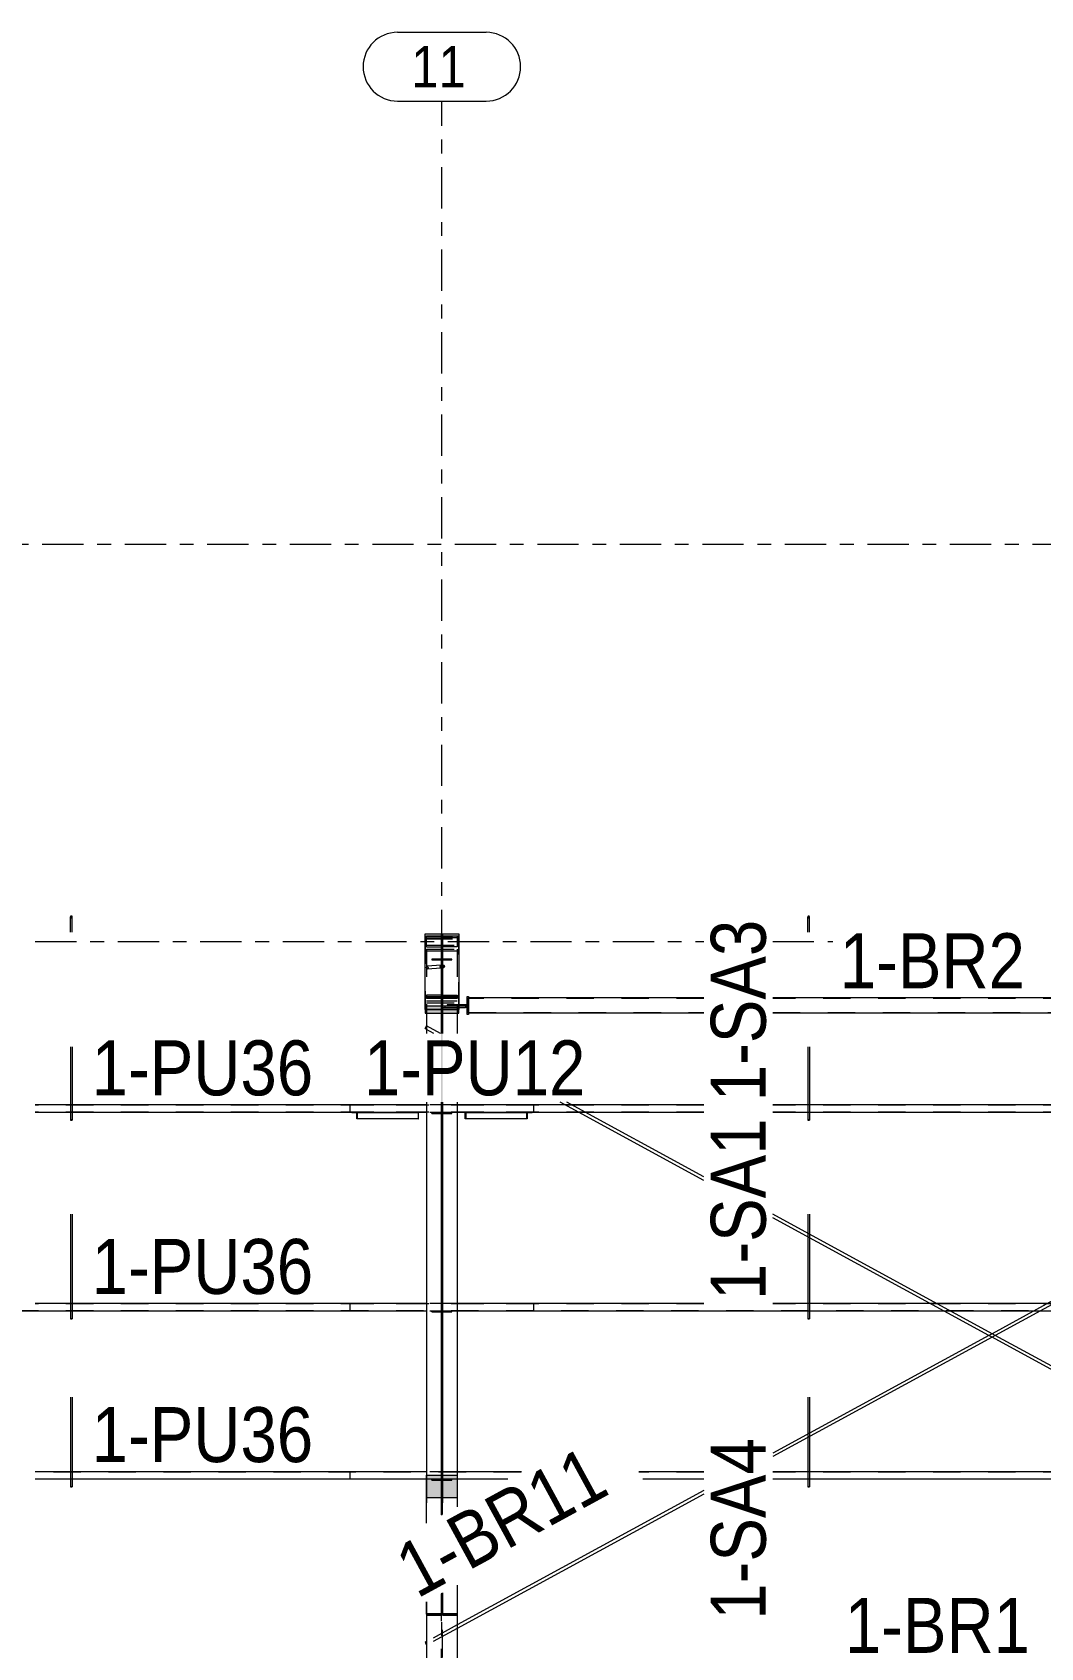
# Model space of a CAD drawing. Header units: millimetres. Extents: x -49 to 1122, y -181 to 639.
# Drawn here: x 73.3 to 146.6, y 71.1 to 188.6 of the extents above; entities that cross this region are included whole.
import ezdxf

# ---------------------------------------------------------------- set-up
doc = ezdxf.new("R2010")
doc.units = ezdxf.units.MM
for name, pattern in [('XKITLINE00', [0]), ('XKITLINE02', [4, 2, -2]), ('XKITLINE03', [6, 3, -1, 1, -1])]:
    doc.linetypes.add(name, pattern=pattern)
for name, color, linetype, lineweight in [('Part', 2, 'Continuous', 0), ('PartMark', 7, 'Continuous', 0), ('S-grid', 1, 'Continuous', 0)]:
    doc.layers.add(name, color=color, linetype=linetype, lineweight=lineweight)
doc.styles.add('ARIAL', font='ARIAL.TTF')

# ---------------------------------------------------------------- blocks, each defined once
blk = doc.blocks.new('*A27')
at = {"layer": 'Part'}
blk.add_hatch(color=3, dxfattribs=at).paths.add_polyline_path([(104.76, 109.61), (104.76, 110.06), (105.28, 110.06), (105.28, 110.03), (104.79, 110.03), (104.79, 109.61)], flags=17)
blk = doc.blocks.new('*A28')
at = {"layer": 'Part'}
blk.add_hatch(color=3, dxfattribs=at).paths.add_polyline_path([(101.83, 117.28), (101.83, 117.55), (104.28, 117.55), (104.28, 117.28)], flags=17)
blk = doc.blocks.new('*A29')
at = {"layer": 'Part'}
blk.add_hatch(color=3, dxfattribs=at).paths.add_polyline_path([(103.01, 117.82), (103.01, 118.44), (103.1, 118.44), (103.1, 117.82)], flags=17)
blk = doc.blocks.new('*A30')
at = {"layer": 'Part'}
blk.add_hatch(color=3, dxfattribs=at).paths.add_polyline_path([(129.72, 124.35), (129.77, 124.33), (129.79, 124.29), (129.77, 124.24), (129.72, 124.22), (129.68, 124.24), (129.66, 124.29), (129.68, 124.33)], flags=17)
blk = doc.blocks.new('*A39')
at = {"layer": 'Part'}
blk.add_hatch(color=3, dxfattribs=at).paths.add_polyline_path([(101.94, 122.76), (101.94, 122.91), (104.17, 122.91), (104.17, 122.76), (103.1, 122.76), (103.1, 118.59), (104.17, 118.59), (104.17, 118.44), (101.94, 118.44), (101.94, 118.59), (103.01, 118.59), (103.01, 122.76)], flags=17)
blk = doc.blocks.new('*A43')
at = {"layer": 'Part'}
blk.add_hatch(color=3, dxfattribs=at).paths.add_polyline_path([(103.11, 117.28), (103.11, 83.68), (104.17, 83.68), (104.17, 82.06), (101.94, 82.06), (101.94, 83.68), (103, 83.68), (103, 117.28)], flags=17)
blk = doc.blocks.new('*A44')
at = {"layer": 'Part'}
blk.add_hatch(color=3, dxfattribs=at).paths.add_polyline_path([(100.83, 110.03), (100.83, 110.06), (101.35, 110.06), (101.35, 109.61), (101.32, 109.61), (101.32, 110.03)], flags=17)
blk = doc.blocks.new('*A45')
at = {"layer": 'Part'}
blk.add_hatch(color=3, dxfattribs=at).paths.add_polyline_path([(101.83, 117.55), (101.83, 117.82), (104.28, 117.82), (104.28, 117.55)], flags=17)
blk = doc.blocks.new('*A49')
at = {"layer": 'Part'}
blk.add_hatch(color=3, dxfattribs=at).paths.add_polyline_path([(103.1, 120.79), (103.23, 120.75), (103.27, 120.68), (103.2, 120.6), (103.07, 120.56), (102.94, 120.6), (102.9, 120.68), (102.96, 120.75)], flags=17)
blk = doc.blocks.new('*A51')
at = {"layer": 'Part'}
blk.add_hatch(color=3, dxfattribs=at).paths.add_polyline_path([(76.11, 124.35), (76.16, 124.33), (76.18, 124.29), (76.16, 124.24), (76.11, 124.22), (76.06, 124.24), (76.04, 124.29), (76.06, 124.33)], flags=17)
blk = doc.blocks.new('*A433')
at = {"layer": 'S-grid', "color": 1, "linetype": 'XKITLINE03', "lineweight": 0}
blk.add_line((-10, 151.39), (1096.06, 151.39), dxfattribs=at)
blk = doc.blocks.new('*A434')
at = {"layer": 'S-grid', "color": 1, "linetype": 'XKITLINE03', "lineweight": 0}
for p, q in [((73.49, 122.5), (122.11, 122.5)), ((127.11, 122.5), (131.49, 122.5))]:
    blk.add_line(p, q, dxfattribs=at)
blk = doc.blocks.new('*A520')
at = {"layer": 'S-grid', "color": 1, "linetype": 'XKITLINE03', "lineweight": 0}
for p, q in [((103.06, 115.81), (103.06, 183.61)), ((103.06, 80.79), (103.06, 110.81)), ((103.06, -10), (103.06, 75.1))]:
    blk.add_line(p, q, dxfattribs=at)
at = {"layer": 'S-grid', "color": 3, "style": 'ARIAL', "width": 0.85}
blk.add_text('11', height=3, dxfattribs=at).set_placement((100.83, 184.61))
blk = doc.blocks.new('*A521')
at = {"layer": 'S-grid', "color": 1, "linetype": 'XKITLINE00', "lineweight": 0}
for p, q in [((99.83, 188.61), (106.28, 188.61)), ((99.83, 183.61), (106.28, 183.61))]:
    blk.add_line(p, q, dxfattribs=at)
for centre, start, end in [((99.83, 186.11), 90, 270), ((106.28, 186.11), 270, 90)]:
    blk.add_arc(centre, 2.5, start, end, dxfattribs=at)
blk = doc.blocks.new('*A523')
at = {"layer": 'Part', "color": 7, "linetype": 'XKITLINE02', "lineweight": 0}
for p, q in [((184.17, 116.36), (181.94, 115.15)), ((184.17, 116.1), (181.94, 114.89)), ((143.06, 93.97), (142.82, 93.85)), ((143.29, 93.85), (143.06, 93.72)), ((104.17, 72.8), (101.94, 71.59)), ((104.17, 72.55), (101.94, 71.34))]:
    blk.add_line(p, q, dxfattribs=at)
at = {"layer": 'Part', "color": 2, "linetype": 'XKITLINE00', "lineweight": 0}
for p, q in [((184.17, 116.36), (184.17, 116.36)), ((184.28, 116.16), (184.17, 116.36)), ((181.94, 115.15), (153.77, 99.81)), ((184.28, 116.16), (184.17, 116.1)), ((181.94, 114.89), (153.77, 99.56)), ((148.77, 97.09), (143.06, 93.97)), ((148.77, 96.83), (143.29, 93.85)), ((142.82, 93.85), (127.11, 85.29)), ((143.06, 93.72), (127.11, 85.04)), ((122.11, 82.57), (104.17, 72.8)), ((122.11, 82.31), (104.17, 72.55)), ((101.94, 71.59), (101.83, 71.53)), ((101.83, 71.53), (101.94, 71.33)), ((101.94, 71.33), (101.94, 71.34))]:
    blk.add_line(p, q, dxfattribs=at)
blk = doc.blocks.new('*A524')
at = {"layer": 'Part', "color": 2, "linetype": 'XKITLINE00', "lineweight": 0}
for p, q in [((101.83, 116.16), (101.94, 116.36)), ((101.94, 116.36), (101.94, 116.36)), ((101.94, 116.1), (101.83, 116.16)), ((122.11, 105.13), (111.66, 110.81)), ((122.11, 105.38), (112.13, 110.81)), ((143.06, 93.97), (127.11, 102.66)), ((142.82, 93.85), (127.11, 102.4)), ((152.63, 88.51), (143.06, 93.72)), ((153.1, 88.51), (143.29, 93.85)), ((181.94, 72.8), (153.77, 88.14)), ((181.94, 72.55), (153.77, 87.89)), ((184.28, 71.53), (184.17, 71.59)), ((184.28, 71.53), (184.17, 71.33)), ((184.17, 71.33), (184.17, 71.34))]:
    blk.add_line(p, q, dxfattribs=at)
at = {"layer": 'Part', "color": 7, "linetype": 'XKITLINE02', "lineweight": 0}
for p, q in [((102.95, 115.81), (101.94, 116.36)), ((102.48, 115.81), (101.94, 116.1)), ((143.29, 93.85), (143.06, 93.97)), ((143.06, 93.72), (142.82, 93.85)), ((184.17, 71.59), (181.94, 72.8)), ((184.17, 71.34), (181.94, 72.55))]:
    blk.add_line(p, q, dxfattribs=at)
blk = doc.blocks.new('*A525')
at = {"layer": 'Part', "color": 2, "linetype": 'XKITLINE00', "lineweight": 0}
for p, q in [((17.59, 83.39), (17.59, 83.94)), ((21.25, 83.94), (17.59, 83.94)), ((41.55, 83.94), (23.19, 83.94)), ((68.49, 83.94), (46.55, 83.94)), ((101.94, 83.94), (73.49, 83.94)), ((108.85, 83.94), (104.17, 83.94)), ((17.59, 83.39), (17.59, 83.39)), ((21.25, 83.39), (17.59, 83.39)), ((68.49, 83.39), (23.19, 83.39)), ((101.94, 83.39), (73.49, 83.39)), ((107.82, 83.39), (104.17, 83.39))]:
    blk.add_line(p, q, dxfattribs=at)
at = {"layer": 'Part', "color": 7, "linetype": 'XKITLINE02', "lineweight": 0}
for p, q in [((41.55, 83.92), (17.59, 83.92)), ((68.49, 83.41), (17.59, 83.41)), ((23.19, 83.94), (21.25, 83.94)), ((68.49, 83.92), (46.55, 83.92)), ((108.81, 83.92), (73.49, 83.92)), ((107.86, 83.41), (73.49, 83.41)), ((104.17, 83.94), (101.94, 83.94)), ((23.19, 83.39), (21.25, 83.39)), ((104.17, 83.39), (101.94, 83.39))]:
    blk.add_line(p, q, dxfattribs=at)
blk = doc.blocks.new('*A526')
at = {"layer": 'Part', "color": 2, "linetype": 'XKITLINE00', "lineweight": 0}
for p, q in [((96.39, 83.39), (96.39, 83.94)), ((101.94, 83.94), (96.39, 83.94)), ((108.85, 83.94), (104.17, 83.94)), ((122.11, 83.94), (117.37, 83.94)), ((148.77, 83.94), (127.11, 83.94)), ((161.01, 83.94), (153.77, 83.94)), ((168.74, 83.94), (161.48, 83.94)), ((181.94, 83.94), (177.27, 83.94)), ((189.72, 83.94), (184.17, 83.94)), ((189.72, 83.94), (189.72, 83.39)), ((96.39, 83.39), (96.39, 83.39)), ((101.94, 83.39), (96.39, 83.39)), ((107.82, 83.39), (104.17, 83.39)), ((122.11, 83.39), (117.68, 83.39)), ((148.77, 83.39), (127.11, 83.39)), ((162.03, 83.39), (153.77, 83.39)), ((168.44, 83.39), (162.5, 83.39)), ((181.94, 83.39), (178.29, 83.39)), ((189.72, 83.39), (184.17, 83.39))]:
    blk.add_line(p, q, dxfattribs=at)
at = {"layer": 'Part', "color": 7, "linetype": 'XKITLINE02', "lineweight": 0}
for p, q in [((108.81, 83.92), (96.39, 83.92)), ((107.86, 83.41), (96.39, 83.41)), ((104.17, 83.94), (101.94, 83.94)), ((122.11, 83.92), (117.38, 83.92)), ((122.11, 83.41), (117.66, 83.41)), ((148.77, 83.92), (127.11, 83.92)), ((148.77, 83.41), (127.11, 83.41)), ((168.73, 83.92), (153.77, 83.92)), ((168.45, 83.41), (153.77, 83.41)), ((161.48, 83.94), (161.01, 83.94)), ((189.72, 83.92), (177.3, 83.92)), ((189.72, 83.41), (178.25, 83.41)), ((184.17, 83.94), (181.94, 83.94)), ((104.17, 83.39), (101.94, 83.39)), ((162.5, 83.39), (162.03, 83.39)), ((184.17, 83.39), (181.94, 83.39))]:
    blk.add_line(p, q, dxfattribs=at)
blk = doc.blocks.new('*A527')
at = {"layer": 'Part', "color": 2, "linetype": 'XKITLINE00', "lineweight": 0}
for p, q in [((17.59, 96.17), (17.59, 95.63)), ((19.44, 96.17), (17.59, 96.17)), ((21.25, 96.17), (19.61, 96.17)), ((41.55, 96.17), (23.19, 96.17)), ((41.55, 95.61), (23.19, 95.61)), ((68.49, 96.17), (46.55, 96.17)), ((101.94, 95.61), (46.55, 95.61)), ((101.94, 96.17), (73.49, 96.17)), ((109.72, 96.17), (104.17, 96.17)), ((109.72, 95.61), (104.17, 95.61)), ((109.72, 96.17), (109.72, 95.61))]:
    blk.add_line(p, q, dxfattribs=at)
at = {"layer": 'Part', "color": 7, "linetype": 'XKITLINE02', "lineweight": 0}
for p, q in [((41.55, 96.15), (17.59, 96.15)), ((17.59, 95.63), (17.59, 95.61)), ((41.55, 95.63), (17.59, 95.63)), ((17.59, 95.61), (17.59, 95.61)), ((23.19, 95.61), (17.59, 95.61)), ((19.61, 96.17), (19.44, 96.17)), ((23.19, 96.17), (21.25, 96.17)), ((68.49, 96.15), (46.55, 96.15)), ((109.72, 95.63), (46.55, 95.63)), ((109.72, 96.15), (73.49, 96.15)), ((104.17, 96.17), (101.94, 96.17)), ((104.17, 95.61), (101.94, 95.61))]:
    blk.add_line(p, q, dxfattribs=at)
blk = doc.blocks.new('*A528')
at = {"layer": 'Part', "color": 2, "linetype": 'XKITLINE00', "lineweight": 0}
for p, q in [((96.39, 95.61), (96.39, 96.17)), ((101.94, 96.17), (96.39, 96.17)), ((96.39, 95.61), (96.39, 95.61)), ((101.94, 95.61), (96.39, 95.61)), ((122.11, 96.17), (104.17, 96.17)), ((139.58, 95.61), (104.17, 95.61)), ((138.56, 96.17), (127.11, 96.17)), ((147.08, 96.17), (139.03, 96.17)), ((146.06, 95.61), (140.05, 95.61)), ((181.94, 95.61), (146.53, 95.61)), ((148.77, 96.17), (147.55, 96.17)), ((181.94, 96.17), (153.77, 96.17)), ((189.72, 96.17), (184.17, 96.17)), ((189.72, 95.61), (184.17, 95.61)), ((189.72, 96.17), (189.72, 95.61))]:
    blk.add_line(p, q, dxfattribs=at)
at = {"layer": 'Part', "color": 7, "linetype": 'XKITLINE02', "lineweight": 0}
for p, q in [((122.11, 96.15), (96.39, 96.15)), ((189.72, 95.63), (96.39, 95.63)), ((104.17, 96.17), (101.94, 96.17)), ((104.17, 95.61), (101.94, 95.61)), ((148.77, 96.15), (127.11, 96.15)), ((139.03, 96.17), (138.56, 96.17)), ((140.05, 95.61), (139.58, 95.61)), ((146.53, 95.61), (146.06, 95.61)), ((147.55, 96.17), (147.08, 96.17)), ((189.72, 96.15), (153.77, 96.15)), ((184.17, 96.17), (181.94, 96.17)), ((184.17, 95.61), (181.94, 95.61))]:
    blk.add_line(p, q, dxfattribs=at)
blk = doc.blocks.new('*A529')
at = {"layer": 'Part', "color": 2, "linetype": 'XKITLINE00', "lineweight": 0}
for p, q in [((17.59, 110.61), (17.59, 110.08)), ((19.44, 110.61), (17.59, 110.61)), ((21.25, 110.61), (19.61, 110.61)), ((41.55, 110.61), (23.19, 110.61)), ((68.49, 110.61), (46.55, 110.61)), ((101.94, 110.61), (73.49, 110.61)), ((109.72, 110.61), (104.17, 110.61)), ((109.72, 110.61), (109.72, 110.06)), ((41.55, 110.06), (28.18, 110.06)), ((68.49, 110.06), (46.55, 110.06)), ((96.87, 110.06), (73.49, 110.06)), ((101.94, 110.06), (101.35, 110.06)), ((104.76, 110.06), (104.17, 110.06)), ((109.72, 110.06), (109.24, 110.06))]:
    blk.add_line(p, q, dxfattribs=at)
at = {"layer": 'Part', "color": 7, "linetype": 'XKITLINE02', "lineweight": 0}
for p, q in [((41.55, 110.59), (17.59, 110.59)), ((19.61, 110.61), (19.44, 110.61)), ((23.19, 110.61), (21.25, 110.61)), ((68.49, 110.59), (46.55, 110.59)), ((109.72, 110.59), (73.49, 110.59)), ((104.17, 110.61), (101.94, 110.61)), ((17.59, 110.08), (17.59, 110.06)), ((41.55, 110.08), (17.59, 110.08)), ((17.59, 110.06), (17.59, 110.06)), ((28.18, 110.06), (17.59, 110.06)), ((68.49, 110.08), (46.55, 110.08)), ((109.72, 110.08), (73.49, 110.08)), ((101.35, 110.06), (96.87, 110.06)), ((104.17, 110.06), (101.94, 110.06)), ((109.24, 110.06), (104.76, 110.06))]:
    blk.add_line(p, q, dxfattribs=at)
blk = doc.blocks.new('*A530')
at = {"layer": 'Part', "color": 2, "linetype": 'XKITLINE00', "lineweight": 0}
for p, q in [((96.39, 110.06), (96.39, 110.61)), ((101.94, 110.61), (96.39, 110.61)), ((112.03, 110.61), (104.17, 110.61)), ((122.11, 110.61), (112.5, 110.61)), ((148.77, 110.61), (127.11, 110.61)), ((173.61, 110.61), (153.77, 110.61)), ((181.94, 110.61), (174.08, 110.61)), ((189.72, 110.61), (184.17, 110.61)), ((189.72, 110.61), (189.72, 110.06)), ((96.39, 110.06), (96.39, 110.06)), ((96.87, 110.06), (96.39, 110.06)), ((101.94, 110.06), (101.35, 110.06)), ((104.76, 110.06), (104.17, 110.06)), ((113.05, 110.06), (109.24, 110.06)), ((122.11, 110.06), (113.52, 110.06)), ((148.77, 110.06), (127.11, 110.06)), ((172.59, 110.06), (153.77, 110.06)), ((176.87, 110.06), (173.06, 110.06)), ((181.94, 110.06), (181.35, 110.06)), ((184.76, 110.06), (184.17, 110.06)), ((189.72, 110.06), (189.24, 110.06))]:
    blk.add_line(p, q, dxfattribs=at)
at = {"layer": 'Part', "color": 7, "linetype": 'XKITLINE02', "lineweight": 0}
for p, q in [((122.11, 110.59), (96.39, 110.59)), ((104.17, 110.61), (101.94, 110.61)), ((112.5, 110.61), (112.03, 110.61)), ((148.77, 110.59), (127.11, 110.59)), ((189.72, 110.59), (153.77, 110.59)), ((174.08, 110.61), (173.61, 110.61)), ((184.17, 110.61), (181.94, 110.61)), ((122.11, 110.08), (96.39, 110.08)), ((101.35, 110.06), (96.87, 110.06)), ((104.17, 110.06), (101.94, 110.06)), ((109.24, 110.06), (104.76, 110.06)), ((113.52, 110.06), (113.05, 110.06)), ((148.77, 110.08), (127.11, 110.08)), ((189.72, 110.08), (153.77, 110.08)), ((173.06, 110.06), (172.59, 110.06)), ((181.35, 110.06), (176.87, 110.06)), ((184.17, 110.06), (181.94, 110.06)), ((189.24, 110.06), (184.76, 110.06))]:
    blk.add_line(p, q, dxfattribs=at)
blk = doc.blocks.new('*A533')
at = {"layer": 'Part', "color": 7, "linetype": 'XKITLINE02', "lineweight": 0}
for p, q in [((101.94, 121.94), (101.94, 117.28)), ((101.94, 121.94), (104.17, 121.94)), ((101.94, 121.81), (103, 121.81)), ((103, 121.81), (103, 115.81)), ((103.11, 115.81), (103.11, 121.81)), ((103.11, 121.81), (104.17, 121.81)), ((104.17, 121.94), (104.17, 117.28)), ((101.94, 118.18), (103, 118.18)), ((101.94, 118.05), (104.17, 118.05)), ((103.11, 118.18), (104.17, 118.18)), ((103, 110.81), (103, 80.76)), ((103.11, 80.82), (103.11, 110.81)), ((101.94, 83.68), (101.94, 80.19)), ((104.17, 83.68), (104.17, 81.4)), ((104.17, 75.7), (104.17, 73.59)), ((101.94, 74.49), (101.94, 73.59)), ((103, 75.07), (103, 22.44)), ((103.11, 22.44), (103.11, 75.13)), ((104.17, 22.44), (101.94, 22.44))]:
    blk.add_line(p, q, dxfattribs=at)
at = {"layer": 'Part', "color": 2, "linetype": 'XKITLINE00', "lineweight": 0}
for p, q in [((101.94, 117.28), (101.94, 115.81)), ((104.17, 117.28), (104.17, 115.81)), ((101.94, 110.81), (101.94, 83.68)), ((104.17, 110.81), (104.17, 83.68)), ((101.94, 73.59), (101.94, 22.44)), ((104.17, 73.59), (104.17, 22.44))]:
    blk.add_line(p, q, dxfattribs=at)
blk = doc.blocks.new('*A539')
at = {"layer": 'Part', "color": 2, "linetype": 'XKITLINE00', "lineweight": 0}
for p, q in [((104.76, 109.61), (104.76, 110.06)), ((104.76, 110.06), (105.28, 110.06)), ((109.25, 109.61), (104.76, 109.61)), ((109.61, 110.03), (104.79, 110.03)), ((104.79, 110.03), (104.79, 109.61)), ((109.24, 110.06), (105.28, 110.06)), ((105.28, 110.06), (105.28, 110.03)), ((109.25, 110.03), (109.25, 109.61)), ((109.61, 110.06), (109.61, 110.03))]:
    blk.add_line(p, q, dxfattribs=at)
at = {"layer": 'Part', "color": 7, "linetype": 'XKITLINE02', "lineweight": 0}
for p, q in [((109.23, 109.61), (109.23, 110.06)), ((109.23, 110.06), (109.61, 110.06)), ((109.61, 110.03), (109.25, 110.03))]:
    blk.add_line(p, q, dxfattribs=at)
blk = doc.blocks.new('*A540')
at = {"layer": 'Part', "color": 2, "linetype": 'XKITLINE00', "lineweight": 0}
for p, q in [((101.83, 117.55), (101.83, 123.06)), ((101.83, 123.06), (104.28, 123.06)), ((104.28, 123.06), (104.28, 117.55)), ((101.83, 117.82), (104.28, 117.82)), ((104.28, 117.55), (101.83, 117.55))]:
    blk.add_line(p, q, dxfattribs=at)
at = {"layer": 'Part', "color": 7, "linetype": 'XKITLINE02', "lineweight": 0}
blk.add_line((101.83, 122.88), (104.28, 122.88), dxfattribs=at)
blk = doc.blocks.new('*A541')
at = {"layer": 'Part', "color": 7, "linetype": 'XKITLINE02', "lineweight": 0}
for p, q in [((101.83, 122.88), (101.83, 117.55)), ((104.28, 122.88), (101.83, 122.88)), ((101.83, 122.7), (104.28, 122.7)), ((104.28, 117.55), (104.28, 122.88))]:
    blk.add_line(p, q, dxfattribs=at)
at = {"layer": 'Part', "color": 2, "linetype": 'XKITLINE00', "lineweight": 0}
for p, q in [((101.83, 117.55), (101.83, 117.28)), ((101.83, 117.55), (104.28, 117.55)), ((104.28, 117.28), (104.28, 117.55)), ((101.83, 117.28), (104.28, 117.28))]:
    blk.add_line(p, q, dxfattribs=at)
blk = doc.blocks.new('*A542')
at = {"layer": 'Part', "color": 7, "linetype": 'XKITLINE02', "lineweight": 0}
for p, q in [((103.11, 117.79), (103.11, 117.68)), ((104.28, 117.79), (103.11, 117.79)), ((104.28, 117.68), (103.11, 117.68)), ((103.28, 117.79), (103.28, 117.68))]:
    blk.add_line(p, q, dxfattribs=at)
at = {"layer": 'Part', "color": 2, "linetype": 'XKITLINE00', "lineweight": 0}
for p, q in [((104.78, 117.79), (104.28, 117.79)), ((104.78, 117.68), (104.28, 117.68)), ((104.78, 117.79), (104.78, 117.68))]:
    blk.add_line(p, q, dxfattribs=at)
blk = doc.blocks.new('*A543')
at = {"layer": 'Part', "color": 2, "linetype": 'XKITLINE00', "lineweight": 0}
for p, q in [((104.89, 117.18), (104.89, 118.51)), ((104.89, 118.51), (105, 118.51)), ((105, 118.51), (105, 117.18)), ((105, 117.18), (104.89, 117.18))]:
    blk.add_line(p, q, dxfattribs=at)
blk = doc.blocks.new('*A544')
at = {"layer": 'Part', "color": 7, "linetype": 'XKITLINE02', "lineweight": 0}
for p, q in [((103.44, 117.9), (103.44, 117.79)), ((104.28, 117.9), (103.44, 117.9)), ((104.78, 117.79), (103.44, 117.79))]:
    blk.add_line(p, q, dxfattribs=at)
at = {"layer": 'Part', "color": 2, "linetype": 'XKITLINE00', "lineweight": 0}
for p, q in [((104.89, 117.9), (104.28, 117.9)), ((104.89, 117.79), (104.78, 117.79)), ((104.89, 117.9), (104.89, 117.79))]:
    blk.add_line(p, q, dxfattribs=at)
blk = doc.blocks.new('*A545')
at = {"layer": 'Part', "color": 2, "linetype": 'XKITLINE00', "lineweight": 0}
for p, q in [((103, 123.06), (103, 122.91)), ((103, 123.06), (103.11, 123.06)), ((103.11, 123.06), (103.11, 122.91))]:
    blk.add_line(p, q, dxfattribs=at)
at = {"layer": 'Part', "color": 7, "linetype": 'XKITLINE02', "lineweight": 0}
for p, q in [((103, 122.91), (103, 122.26)), ((103.11, 122.42), (103, 122.42)), ((103, 122.34), (103.11, 122.34)), ((103.11, 122.26), (103, 122.26)), ((103.11, 122.91), (103.11, 122.26))]:
    blk.add_line(p, q, dxfattribs=at)
blk = doc.blocks.new('*A546')
at = {"layer": 'Part', "color": 2, "linetype": 'XKITLINE00', "lineweight": 0}
for p, q in [((103.01, 118.44), (103.01, 117.82)), ((103.01, 118.44), (103.1, 118.44)), ((103.1, 117.82), (103.01, 117.82)), ((103.1, 118.44), (103.1, 117.82))]:
    blk.add_line(p, q, dxfattribs=at)
at = {"layer": 'Part', "color": 7, "linetype": 'XKITLINE02', "lineweight": 0}
for p, q in [((103.01, 118.38), (103.1, 118.38)), ((103.01, 118.27), (103.1, 118.27))]:
    blk.add_line(p, q, dxfattribs=at)
blk = doc.blocks.new('*A547')
at = {"layer": 'Part', "color": 2, "linetype": 'XKITLINE00', "lineweight": 0}
for p, q in [((122.11, 118.4), (105, 118.4)), ((148.77, 118.4), (127.11, 118.4)), ((181.11, 118.4), (153.77, 118.4)), ((122.11, 117.29), (105, 117.29)), ((148.77, 117.29), (127.11, 117.29)), ((181.11, 117.29), (153.77, 117.29))]:
    blk.add_line(p, q, dxfattribs=at)
at = {"layer": 'Part', "color": 7, "linetype": 'XKITLINE02', "lineweight": 0}
for p, q in [((105, 117.29), (105, 118.4)), ((122.11, 118.36), (105, 118.36)), ((148.77, 118.36), (127.11, 118.36)), ((181.11, 118.36), (153.77, 118.36)), ((181.11, 117.29), (181.11, 118.4)), ((105, 117.34), (122.11, 117.34)), ((127.11, 117.34), (148.77, 117.34)), ((153.77, 117.34), (181.11, 117.34))]:
    blk.add_line(p, q, dxfattribs=at)
blk = doc.blocks.new('*A548')
at = {"layer": 'Part', "color": 2, "linetype": 'XKITLINE00', "lineweight": 0}
for p, q in [((129.68, 124.33), (129.66, 124.29)), ((129.66, 123.18), (129.66, 124.29)), ((129.66, 124.29), (129.68, 124.24)), ((129.72, 124.35), (129.68, 124.33)), ((129.68, 124.24), (129.72, 124.22)), ((129.77, 124.33), (129.72, 124.35)), ((129.72, 124.22), (129.77, 124.24)), ((129.79, 124.29), (129.77, 124.33)), ((129.77, 124.24), (129.79, 124.29)), ((129.79, 123.18), (129.79, 124.29))]:
    blk.add_line(p, q, dxfattribs=at)
blk = doc.blocks.new('*A549')
at = {"layer": 'Part', "color": 2, "linetype": 'XKITLINE00', "lineweight": 0}
for p, q in [((129.66, 114.84), (129.66, 110.61)), ((129.79, 114.84), (129.79, 110.61)), ((129.66, 110.06), (129.66, 109.51)), ((129.68, 109.52), (129.66, 109.51)), ((129.66, 109.51), (129.68, 109.51)), ((129.72, 109.52), (129.68, 109.52)), ((129.68, 109.51), (129.72, 109.51)), ((129.77, 109.52), (129.72, 109.52)), ((129.72, 109.51), (129.77, 109.51)), ((129.79, 109.51), (129.77, 109.52)), ((129.77, 109.51), (129.79, 109.51)), ((129.79, 110.06), (129.79, 109.51))]:
    blk.add_line(p, q, dxfattribs=at)
at = {"layer": 'Part', "color": 7, "linetype": 'XKITLINE02', "lineweight": 0}
for p, q in [((129.66, 110.61), (129.66, 110.06)), ((129.79, 110.61), (129.79, 110.06))]:
    blk.add_line(p, q, dxfattribs=at)
blk = doc.blocks.new('*A567')
at = {"layer": 'Part', "color": 2, "linetype": 'XKITLINE00', "lineweight": 0}
for p, q in [((101.94, 122.76), (101.94, 122.91)), ((101.94, 122.91), (104.17, 122.91)), ((101.94, 122.12), (101.94, 122.76)), ((101.94, 122.76), (103.01, 122.76)), ((103.01, 122.76), (103.01, 118.59)), ((103.1, 122.76), (103.1, 118.59)), ((104.17, 122.76), (103.1, 122.76)), ((104.17, 122.91), (104.17, 122.12)), ((101.94, 122.12), (103.01, 122.12)), ((104.17, 122.12), (103.1, 122.12)), ((103.01, 118.59), (101.94, 118.59)), ((101.94, 118.59), (101.94, 118.36)), ((101.94, 118.44), (104.17, 118.44)), ((103.01, 118.36), (101.94, 118.36)), ((103.1, 118.59), (104.17, 118.59)), ((104.17, 118.36), (103.1, 118.36)), ((104.17, 118.59), (104.17, 118.36))]:
    blk.add_line(p, q, dxfattribs=at)
at = {"layer": 'Part', "color": 7, "linetype": 'XKITLINE02', "lineweight": 0}
for p, q in [((101.94, 122.24), (104.17, 122.24)), ((101.94, 118.49), (103.01, 118.49)), ((103.01, 118.59), (103.01, 118.49)), ((103.1, 118.36), (103.01, 118.36)), ((103.1, 118.49), (103.1, 118.59)), ((104.17, 118.49), (103.1, 118.49))]:
    blk.add_line(p, q, dxfattribs=at)
blk = doc.blocks.new('*A589')
at = {"layer": 'Part', "color": 7, "linetype": 'XKITLINE02', "lineweight": 0}
for p, q in [((103, 117.96), (103, 117.28)), ((103, 117.96), (103.11, 117.96)), ((103, 117.89), (103.11, 117.89)), ((103.11, 117.96), (103.11, 117.28)), ((103, 83.68), (103, 80.76)), ((103.11, 83.68), (103.11, 80.82)), ((103, 75.07), (103, 73.61)), ((103.11, 75.13), (103.11, 73.61)), ((104.17, 73.61), (101.94, 73.61))]:
    blk.add_line(p, q, dxfattribs=at)
at = {"layer": 'Part', "color": 2, "linetype": 'XKITLINE00', "lineweight": 0}
for p, q in [((103, 117.28), (103, 115.81)), ((103, 117.28), (103.11, 117.28)), ((103.11, 117.28), (103.11, 115.81)), ((103, 110.81), (103, 83.68)), ((103.11, 110.81), (103.11, 83.68)), ((101.94, 80.19), (101.94, 83.68)), ((101.94, 83.68), (103, 83.68)), ((103.11, 83.68), (104.17, 83.68)), ((104.17, 83.68), (104.17, 81.4)), ((101.94, 82.06), (104.17, 82.06)), ((104.17, 75.7), (104.17, 73.59)), ((101.94, 73.59), (101.94, 74.49)), ((104.17, 73.59), (101.94, 73.59))]:
    blk.add_line(p, q, dxfattribs=at)
blk = doc.blocks.new('*A603')
at = {"layer": 'Part', "color": 7, "linetype": 'XKITLINE02', "lineweight": 0}
for p, q in [((103.78, 83.39), (102.33, 83.39)), ((102.33, 83.33), (102.33, 83.39)), ((102.33, 83.33), (103.78, 83.33)), ((103.78, 83.33), (103.78, 83.39))]:
    blk.add_line(p, q, dxfattribs=at)
blk = doc.blocks.new('*A604')
at = {"layer": 'Part', "color": 7, "linetype": 'XKITLINE02', "lineweight": 0}
for p, q in [((103.03, 83.33), (103.08, 83.33)), ((103.03, 82.22), (103.03, 83.33)), ((103.03, 83.33), (103.08, 83.33)), ((103.08, 82.22), (103.08, 83.33)), ((103.03, 82.22), (103.08, 82.22))]:
    blk.add_line(p, q, dxfattribs=at)
blk = doc.blocks.new('*A607')
at = {"layer": 'Part', "color": 7, "linetype": 'XKITLINE02', "lineweight": 0}
for p, q in [((103, 73.61), (102, 73.61)), ((102, 73.61), (102, 73.5)), ((102, 73.5), (103, 73.5)), ((102.83, 73.61), (102.83, 73.5)), ((103, 73.5), (103, 73.61))]:
    blk.add_line(p, q, dxfattribs=at)
blk = doc.blocks.new('*A608')
at = {"layer": 'Part', "color": 7, "linetype": 'XKITLINE02', "lineweight": 0}
for p, q in [((104.11, 73.61), (103.11, 73.61)), ((103.11, 73.61), (103.11, 73.5)), ((103.11, 73.5), (104.11, 73.5)), ((103.28, 73.61), (103.28, 73.5)), ((104.11, 73.5), (104.11, 73.61))]:
    blk.add_line(p, q, dxfattribs=at)
blk = doc.blocks.new('*A609')
at = {"layer": 'Part', "color": 2, "linetype": 'XKITLINE00', "lineweight": 0}
for p, q in [((76.04, 89.37), (76.04, 83.94)), ((76.18, 89.37), (76.18, 83.94)), ((76.04, 83.39), (76.04, 82.85)), ((76.04, 82.85), (76.06, 82.84)), ((76.06, 82.85), (76.04, 82.85)), ((76.11, 82.85), (76.06, 82.85)), ((76.06, 82.84), (76.11, 82.84)), ((76.16, 82.85), (76.11, 82.85)), ((76.11, 82.84), (76.16, 82.84)), ((76.16, 82.84), (76.18, 82.85)), ((76.18, 82.85), (76.16, 82.85)), ((76.18, 83.39), (76.18, 82.85))]:
    blk.add_line(p, q, dxfattribs=at)
at = {"layer": 'Part', "color": 7, "linetype": 'XKITLINE02', "lineweight": 0}
for p, q in [((76.04, 83.94), (76.04, 83.39)), ((76.18, 83.94), (76.18, 83.39))]:
    blk.add_line(p, q, dxfattribs=at)
blk = doc.blocks.new('*A610')
at = {"layer": 'Part', "color": 2, "linetype": 'XKITLINE00', "lineweight": 0}
for p, q in [((76.04, 102.68), (76.04, 96.17)), ((76.18, 102.68), (76.18, 96.17)), ((76.04, 95.61), (76.04, 95.07)), ((76.18, 95.61), (76.18, 95.07)), ((76.04, 95.07), (76.06, 95.06)), ((76.06, 95.07), (76.04, 95.07)), ((76.11, 95.07), (76.06, 95.07)), ((76.06, 95.06), (76.11, 95.06)), ((76.16, 95.07), (76.11, 95.07)), ((76.11, 95.06), (76.16, 95.06)), ((76.16, 95.06), (76.18, 95.07)), ((76.18, 95.07), (76.16, 95.07))]:
    blk.add_line(p, q, dxfattribs=at)
at = {"layer": 'Part', "color": 7, "linetype": 'XKITLINE02', "lineweight": 0}
for p, q in [((76.04, 96.17), (76.04, 95.61)), ((76.18, 96.17), (76.18, 95.61))]:
    blk.add_line(p, q, dxfattribs=at)
blk = doc.blocks.new('*A611')
at = {"layer": 'Part', "color": 7, "linetype": 'XKITLINE02', "lineweight": 0}
for p, q in [((103.03, 95.56), (103.08, 95.56)), ((103.03, 94.44), (103.03, 95.56)), ((103.03, 95.56), (103.08, 95.56)), ((103.08, 94.44), (103.08, 95.56)), ((103.03, 94.44), (103.08, 94.44))]:
    blk.add_line(p, q, dxfattribs=at)
blk = doc.blocks.new('*A612')
at = {"layer": 'Part', "color": 7, "linetype": 'XKITLINE02', "lineweight": 0}
for p, q in [((103.78, 95.61), (102.33, 95.61)), ((102.33, 95.56), (102.33, 95.61)), ((102.33, 95.56), (103.78, 95.56)), ((103.78, 95.56), (103.78, 95.61))]:
    blk.add_line(p, q, dxfattribs=at)
blk = doc.blocks.new('*A618')
at = {"layer": 'Part', "color": 2, "linetype": 'XKITLINE00', "lineweight": 0}
for p, q in [((76.04, 114.84), (76.04, 110.61)), ((76.18, 114.84), (76.18, 110.61)), ((76.04, 110.06), (76.04, 109.51)), ((76.06, 109.52), (76.04, 109.51)), ((76.04, 109.51), (76.06, 109.51)), ((76.11, 109.52), (76.06, 109.52)), ((76.06, 109.51), (76.11, 109.51)), ((76.16, 109.52), (76.11, 109.52)), ((76.11, 109.51), (76.16, 109.51)), ((76.18, 109.51), (76.16, 109.52)), ((76.16, 109.51), (76.18, 109.51)), ((76.18, 110.06), (76.18, 109.51))]:
    blk.add_line(p, q, dxfattribs=at)
at = {"layer": 'Part', "color": 7, "linetype": 'XKITLINE02', "lineweight": 0}
for p, q in [((76.04, 110.61), (76.04, 110.06)), ((76.18, 110.61), (76.18, 110.06))]:
    blk.add_line(p, q, dxfattribs=at)
blk = doc.blocks.new('*A619')
at = {"layer": 'Part', "color": 7, "linetype": 'XKITLINE02', "lineweight": 0}
for p, q in [((103.78, 110.06), (102.33, 110.06)), ((102.33, 110), (102.33, 110.06)), ((102.33, 110), (103.78, 110)), ((103.78, 110), (103.78, 110.06))]:
    blk.add_line(p, q, dxfattribs=at)
blk = doc.blocks.new('*A620')
at = {"layer": 'Part', "color": 7, "linetype": 'XKITLINE02', "lineweight": 0}
for p, q in [((103.03, 110), (103.08, 110)), ((103.03, 108.89), (103.03, 110)), ((103.03, 110), (103.08, 110)), ((103.08, 108.89), (103.08, 110)), ((103.03, 108.89), (103.08, 108.89))]:
    blk.add_line(p, q, dxfattribs=at)
blk = doc.blocks.new('*A621')
at = {"layer": 'Part', "color": 2, "linetype": 'XKITLINE00', "lineweight": 0}
for p, q in [((96.5, 110.03), (96.5, 110.06)), ((100.83, 110.03), (96.5, 110.03)), ((101.35, 110.06), (96.87, 110.06)), ((96.87, 109.61), (96.87, 110.03)), ((101.32, 109.61), (96.87, 109.61)), ((100.83, 110.03), (100.83, 110.06)), ((101.32, 110.03), (100.83, 110.03)), ((101.32, 110.03), (101.32, 109.61)), ((101.32, 109.61), (101.35, 109.61)), ((101.35, 109.61), (101.35, 110.06))]:
    blk.add_line(p, q, dxfattribs=at)
at = {"layer": 'Part', "color": 7, "linetype": 'XKITLINE02', "lineweight": 0}
for p, q in [((96.87, 110.06), (96.5, 110.06)), ((96.89, 109.61), (96.87, 109.61)), ((96.89, 110.06), (96.89, 109.61))]:
    blk.add_line(p, q, dxfattribs=at)
blk = doc.blocks.new('*A631')
at = {"layer": 'Part', "color": 2, "linetype": 'XKITLINE00', "lineweight": 0}
for p, q in [((101.93, 120.6), (101.95, 120.67)), ((101.95, 120.52), (101.93, 120.6)), ((101.95, 120.67), (101.99, 120.7)), ((101.99, 120.48), (101.95, 120.52)), ((103.01, 120.78), (101.99, 120.7)), ((103.01, 120.56), (101.99, 120.48)), ((102.96, 120.75), (102.9, 120.68)), ((102.9, 120.68), (102.94, 120.6)), ((102.94, 120.6), (103.07, 120.56)), ((103.1, 120.79), (102.96, 120.75)), ((103.07, 120.56), (103.2, 120.6)), ((103.23, 120.75), (103.1, 120.79)), ((103.2, 120.6), (103.27, 120.68)), ((103.27, 120.68), (103.23, 120.75))]:
    blk.add_line(p, q, dxfattribs=at)
at = {"layer": 'Part', "color": 7, "linetype": 'XKITLINE02', "lineweight": 0}
for p, q in [((101.99, 120.7), (102.04, 120.66)), ((102.04, 120.5), (101.99, 120.48)), ((102.04, 120.66), (102.06, 120.58)), ((102.06, 120.58), (102.04, 120.5)), ((103.1, 120.79), (103.01, 120.78)), ((103.07, 120.56), (103.01, 120.56))]:
    blk.add_line(p, q, dxfattribs=at)
blk = doc.blocks.new('*A640')
at = {"layer": 'Part', "color": 2, "linetype": 'XKITLINE00', "lineweight": 0}
for p, q in [((76.06, 124.33), (76.04, 124.29)), ((76.04, 123.18), (76.04, 124.29)), ((76.04, 124.29), (76.06, 124.24)), ((76.11, 124.35), (76.06, 124.33)), ((76.06, 124.24), (76.11, 124.22)), ((76.16, 124.33), (76.11, 124.35)), ((76.11, 124.22), (76.16, 124.24)), ((76.18, 124.29), (76.16, 124.33)), ((76.16, 124.24), (76.18, 124.29)), ((76.18, 123.18), (76.18, 124.29))]:
    blk.add_line(p, q, dxfattribs=at)
blk = doc.blocks.new('*A641')
at = {"layer": 'Part', "color": 7, "linetype": 'XKITLINE02', "lineweight": 0}
for p, q in [((103.78, 121.22), (102.33, 121.22)), ((102.33, 121.22), (102.33, 121.16)), ((102.33, 121.16), (103.78, 121.16)), ((103.78, 121.16), (103.78, 121.22))]:
    blk.add_line(p, q, dxfattribs=at)
blk = doc.blocks.new('*A642')
at = {"layer": 'Part', "color": 7, "linetype": 'XKITLINE02', "lineweight": 0}
for p, q in [((103, 122.7), (103, 121.22)), ((103.11, 122.7), (103, 122.7)), ((103.11, 121.22), (103.11, 122.7)), ((103, 122.03), (103.11, 122.03)), ((103, 121.77), (103.11, 121.77)), ((103, 121.22), (103.11, 121.22)), ((103.11, 121.22), (103, 121.22))]:
    blk.add_line(p, q, dxfattribs=at)
blk = doc.blocks.new('*A651')
at = {"layer": 'Part', "color": 2, "linetype": 'XKITLINE00', "lineweight": 0}
for p, q in [((129.66, 89.37), (129.66, 86.68)), ((129.79, 89.37), (129.79, 86.75)), ((129.66, 86.43), (129.66, 83.94)), ((129.79, 86.5), (129.79, 83.94)), ((129.66, 83.39), (129.66, 82.85)), ((129.66, 82.85), (129.68, 82.84)), ((129.68, 82.85), (129.66, 82.85)), ((129.72, 82.85), (129.68, 82.85)), ((129.68, 82.84), (129.72, 82.84)), ((129.77, 82.85), (129.72, 82.85)), ((129.72, 82.84), (129.77, 82.84)), ((129.77, 82.84), (129.79, 82.85)), ((129.79, 82.85), (129.77, 82.85)), ((129.79, 83.39), (129.79, 82.85))]:
    blk.add_line(p, q, dxfattribs=at)
at = {"layer": 'Part', "color": 7, "linetype": 'XKITLINE02', "lineweight": 0}
for p, q in [((129.66, 86.68), (129.66, 86.43)), ((129.79, 86.75), (129.79, 86.5)), ((129.66, 83.94), (129.66, 83.39)), ((129.79, 83.94), (129.79, 83.39))]:
    blk.add_line(p, q, dxfattribs=at)
blk = doc.blocks.new('*A652')
at = {"layer": 'Part', "color": 2, "linetype": 'XKITLINE00', "lineweight": 0}
for p, q in [((129.66, 102.68), (129.66, 101.27)), ((129.79, 102.68), (129.79, 101.2)), ((129.66, 101.02), (129.66, 96.17)), ((129.79, 100.94), (129.79, 96.17)), ((129.66, 95.61), (129.66, 95.07)), ((129.79, 95.61), (129.79, 95.07)), ((129.66, 95.07), (129.68, 95.06)), ((129.68, 95.07), (129.66, 95.07)), ((129.72, 95.07), (129.68, 95.07)), ((129.68, 95.06), (129.72, 95.06)), ((129.77, 95.07), (129.72, 95.07)), ((129.72, 95.06), (129.77, 95.06)), ((129.77, 95.06), (129.79, 95.07)), ((129.79, 95.07), (129.77, 95.07))]:
    blk.add_line(p, q, dxfattribs=at)
at = {"layer": 'Part', "color": 7, "linetype": 'XKITLINE02', "lineweight": 0}
for p, q in [((129.66, 101.27), (129.66, 101.02)), ((129.79, 101.2), (129.79, 100.94)), ((129.66, 96.17), (129.66, 95.61)), ((129.79, 96.17), (129.79, 95.61))]:
    blk.add_line(p, q, dxfattribs=at)
blk = doc.blocks.new('*A2531')
at = {"layer": 'PartMark', "color": 3, "style": 'ARIAL', "width": 0.85}
blk.add_text('1-BR11', height=4, rotation=28.5677, dxfattribs=at).set_placement((101.25, 74.69))
blk = doc.blocks.new('*A2532')
at = {"layer": 'PartMark', "color": 3, "style": 'ARIAL', "width": 0.85}
blk.add_text('1-PU12', height=4, dxfattribs=at).set_placement((97.39, 111.31))
blk = doc.blocks.new('*A2535')
at = {"layer": 'PartMark', "color": 3, "style": 'ARIAL', "width": 0.85}
blk.add_text('1-BR2', height=4, dxfattribs=at).set_placement((131.99, 119.1))
blk = doc.blocks.new('*A2536')
at = {"layer": 'PartMark', "color": 3, "style": 'ARIAL', "width": 0.85}
blk.add_text('1-SA3', height=4, rotation=90.0002, dxfattribs=at).set_placement((126.61, 110.88))
blk = doc.blocks.new('*A2541')
at = {"layer": 'PartMark', "color": 3, "style": 'ARIAL', "width": 0.85}
blk.add_text('1-PU36', height=4, dxfattribs=at).set_placement((77.59, 84.64))
blk = doc.blocks.new('*A2542')
at = {"layer": 'PartMark', "color": 3, "style": 'ARIAL', "width": 0.85}
blk.add_text('1-PU36', height=4, dxfattribs=at).set_placement((77.59, 96.87))
blk = doc.blocks.new('*A2543')
at = {"layer": 'PartMark', "color": 3, "style": 'ARIAL', "width": 0.85}
blk.add_text('1-PU36', height=4, dxfattribs=at).set_placement((77.59, 111.31))
blk = doc.blocks.new('*A2553')
at = {"layer": 'PartMark', "color": 3, "style": 'ARIAL', "width": 0.85}
blk.add_text('1-BR1', height=4, dxfattribs=at).set_placement((132.36, 70.77))
blk = doc.blocks.new('*A2554')
at = {"layer": 'PartMark', "color": 3, "style": 'ARIAL', "width": 0.85}
blk.add_text('1-SA4', height=4, rotation=90.0002, dxfattribs=at).set_placement((126.61, 73.18))
blk = doc.blocks.new('*A2555')
at = {"layer": 'PartMark', "color": 3, "style": 'ARIAL', "width": 0.85}
blk.add_text('1-SA1', height=4, rotation=90.0002, dxfattribs=at).set_placement((126.61, 96.43))

msp = doc.modelspace()

# ---------------------------------------------------------------- block references
at = {"lineweight": 0}
for name in ['*A521', '*A520', '*A433', '*A434', '*A51', '*A640', '*A2536', '*A30', '*A548', '*A540', '*A541', '*A39', '*A567', '*A545', '*A642', '*A2535', '*A533', '*A641', '*A631', '*A49', '*A45', '*A28', '*A589', '*A29', '*A546', '*A542', '*A544', '*A543', '*A547', '*A523', '*A524', '*A43', '*A2543', '*A2532', '*A618', '*A549', '*A529', '*A530', '*A621', '*A44', '*A619', '*A620', '*A27', '*A539', '*A2555', '*A610', '*A652', '*A2542', '*A527', '*A528', '*A612', '*A611', '*A609', '*A651', '*A2541', '*A2554', '*A2531', '*A525', '*A526', '*A603', '*A604', '*A2553', '*A607', '*A608']:
    msp.add_blockref(name, (0, 0), dxfattribs=at)

doc.saveas('drawing.dxf')
